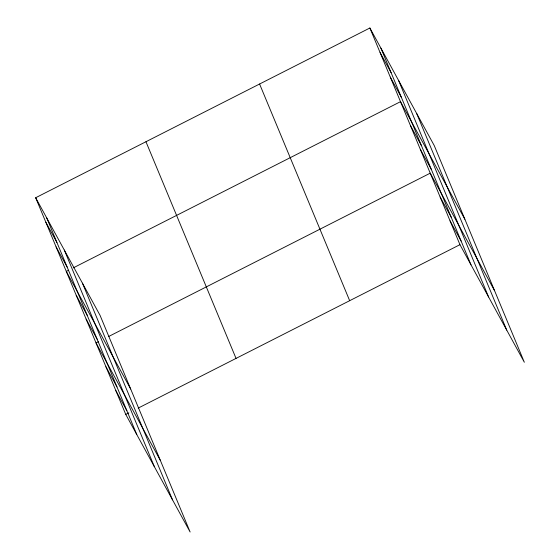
<?xml version="1.0" encoding="UTF-8"?>
<svg xmlns="http://www.w3.org/2000/svg" width="560" height="560" viewBox="0 0 560 560"><rect width="100%" height="100%" fill="white"/><g stroke="black" fill="none" stroke-linecap="round" stroke-linejoin="round"><path stroke-width="0.84" d="M35.665 197.743L100.044 315.322L190.12 532L125.748 414.414L35.665 197.743L369.88 28L434.252 145.586L524.335 362.257L459.956 244.678L369.88 28M68.621 270.228L66.297 271.411L130.669 388.997M73.283 267.862L400.505 101.668L464.877 219.254M98.35 341.733L96.019 342.916L160.398 460.495M108.451 336.602L430.234 173.173L494.606 290.752M125.748 414.414L128.856 412.839M138.173 408.107L459.956 244.678M380.086 52.556L391.125 72.709M390.299 77.112L401.331 97.272M410.417 125.503L421.449 145.663M420.322 149.338L431.361 169.491M440.139 197.008L451.178 217.161M450.051 220.843L461.083 240.996M45.878 222.299L56.91 242.452M56.084 246.855L67.123 267.008M76.202 295.246L87.241 315.399M86.114 319.081L97.146 339.234M105.931 366.751L116.963 386.904M115.836 390.586L126.875 410.739M416.647 113.435L506.73 330.106M398.517 80.304L488.593 296.982M380.912 48.153L470.995 264.831M259.588 84.014L349.671 300.692M145.957 141.729L236.04 358.4M82.439 283.171L172.522 499.849M64.302 250.047L154.385 466.725M46.704 217.896L136.78 434.574"/></g></svg>
